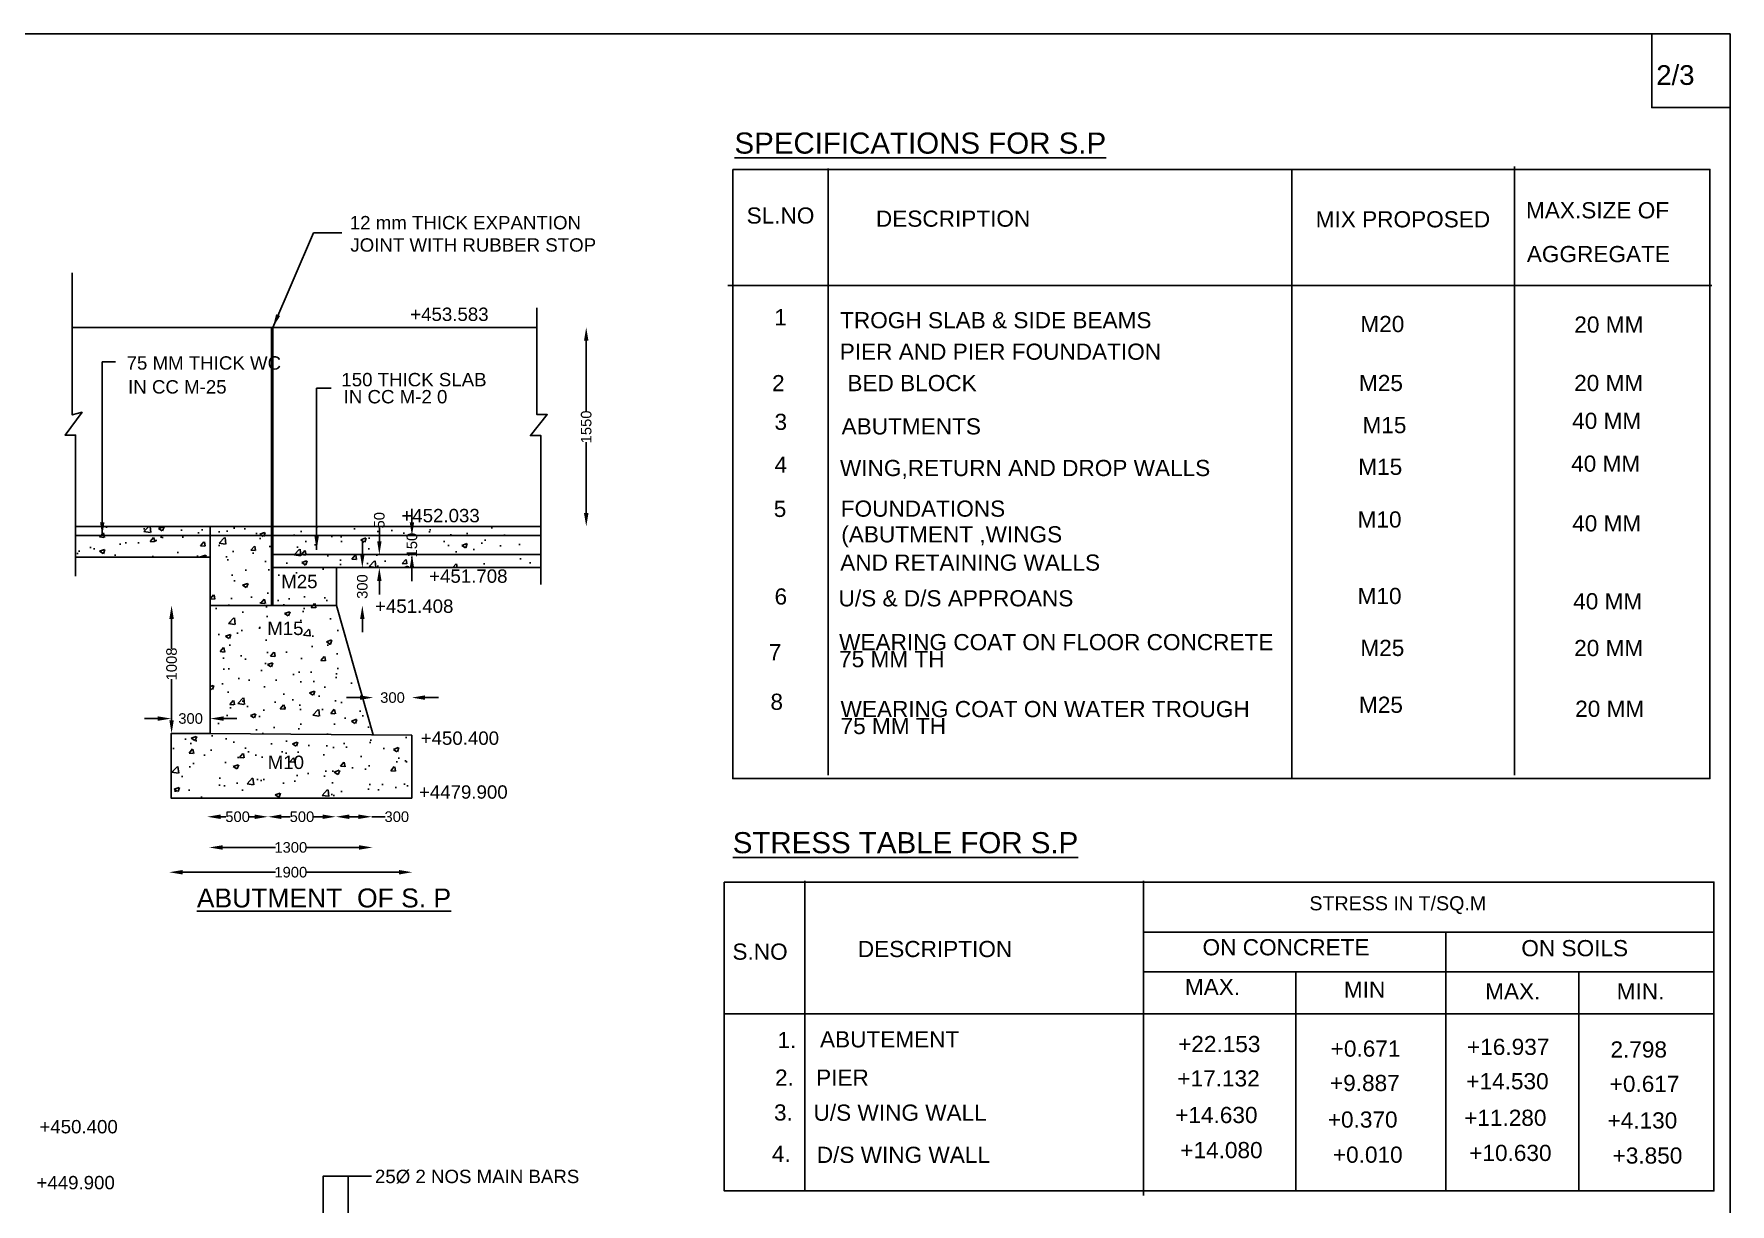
# Model space of a CAD drawing. Header units: millimetres. Extents: x 1951138 to 2209764, y 45417456 to 45610052.
# Drawn here: x 2089167 to 2209764, y 45526870 to 45610052 of the extents above; entities that cross this region are included whole.
import ezdxf

# ---------------------------------------------------------------- set-up
doc = ezdxf.new("R2010")
doc.units = ezdxf.units.MM
doc.header["$MEASUREMENT"] = 0
doc.layers.add('DRAWING', color=2, linetype='Continuous')
doc.layers.add('TEXT', color=7, linetype='Continuous')
doc.styles.get("Standard").update_dxf_attribs({"font": 'arial.ttf', "height": 750})
doc.dimstyles.get("Standard").update_dxf_attribs({"dimtxt": 750, "dimasz": 950, "dimexe": 0.18, "dimexo": 0.0625, "dimgap": 0.09, "dimtad": 0, "dimdec": 0, "dimzin": 0, "dimdsep": 46, "dimtxsty": 'Standard', "dimcen": 0.09, "dimse1": 1, "dimse2": 1, "dimadec": 0, "dimazin": 0, "dimtfac": 1, "dimtdec": 0, "dimtofl": 0, "dimtmove": 0, "dimatfit": 3, "dimfxl": 1, "dimtolj": 1, "dimtzin": 0, "dimarcsym": 0})
pattern_1 = [(50, (0, 0), (3586.30091, -313.76067), [375, -4125]), (355, (0, 0), (-693.75667, 3760.96067), [300, -3300]), (100.4514, (299, -26), (2892.5469, 3447.1977), [318.70095, -3505.71056]), (46.1842, (0, 1000), (5336.20524, -827.59507), [562.5, -6187.5]), (96.6356, (444.7, 931), (4673.3135, 4870.58935), [478.05144, -5258.565]), (351.1842, (0, 1000), (4673.3097, 4870.593), [450, -4950]), (21, (500, 750), (2984.53526, -2013.09445), [375, -4125]), (326, (500, 750), (1216.57666, 3625.75023), [300, -3300]), (71.4514, (748.7, 582.2), (4201.11314, 1612.65248), [318.70095, -3505.71056]), (37.5, (0, 0), (60.799277, 1664.46927), [0, -3260, 0, -3350, 0, -3312.5]), (7.5, (0, 0), (1315.34769, 1972.05856), [0, -1910, 0, -3185, 0, -1262.5]), (327.5, (-1115, 0), (2669.11218, -112.77436), [0, -1250, 0, -3900, 0, -5175]), (317.5, (-1615, 0), (2915.93085, 500.52491), [0, -1625, 0, -2590, 0, -3675])]

# ---------------------------------------------------------------- blocks, each defined once
blk = doc.blocks.new('*D101')
at = {"layer": 'Defpoints', "color": 0, "transparency": 16777216}
for p in [(2124927, 45589193), (2125209, 45575037), (2128436, 45575037)]:
    blk.add_point(p, dxfattribs=at)
at = {"layer": 'TEXT', "color": 0, "lineweight": -2, "transparency": 16777216}
for p, q in [((2128436, 45588243), (2128436, 45583198)), ((2128436, 45575987), (2128436, 45581032))]:
    blk.add_line(p, q, dxfattribs=at)
at = {"layer": 'TEXT', "color": 0, "transparency": 16777216}
for points in [[(2128277, 45588243), (2128594, 45588243), (2128436, 45589193)], [(2128277, 45575987), (2128594, 45575987), (2128436, 45575037)]]:
    blk.add_solid(points, dxfattribs=at)
at = {"layer": 'TEXT', "color": 0, "transparency": 16777216, "insert": (2128436, 45582115), "char_height": 750, "attachment_point": 5, "rotation": 90}
blk.add_mtext('\\A1;1550', dxfattribs=at)
blk = doc.blocks.new('*D102')
at = {"layer": 'Defpoints', "color": 0, "transparency": 16777216}
for p in [(2101697, 45569421), (2098955, 45560317), (2101697, 45560317)]:
    blk.add_point(p, dxfattribs=at)
at = {"layer": 'DRAWING', "color": 0, "lineweight": -2, "transparency": 16777216}
for p, q in [((2098955, 45568471), (2098955, 45566349)), ((2098955, 45561267), (2098955, 45564178))]:
    blk.add_line(p, q, dxfattribs=at)
at = {"layer": 'DRAWING', "color": 0, "transparency": 16777216}
for points in [[(2098797, 45568471), (2099113, 45568471), (2098955, 45569421)], [(2098797, 45561267), (2099113, 45561267), (2098955, 45560317)]]:
    blk.add_solid(points, dxfattribs=at)
at = {"layer": 'DRAWING', "color": 0, "transparency": 16777216, "insert": (2098955, 45565264), "char_height": 750, "attachment_point": 5, "rotation": 90}
blk.add_mtext('\\A1;1008', dxfattribs=at)
blk = doc.blocks.new('*D103')
at = {"layer": 'Defpoints', "color": 0, "transparency": 16777216}
for p in [(2101697, 45561383), (2098919, 45560317), (2101697, 45560317)]:
    blk.add_point(p, dxfattribs=at)
at = {"layer": 'DRAWING', "color": 0, "lineweight": -2, "transparency": 16777216}
for p, q in [((2097969, 45561383), (2097019, 45561383)), ((2102647, 45561383), (2103597, 45561383))]:
    blk.add_line(p, q, dxfattribs=at)
at = {"layer": 'DRAWING', "color": 0, "transparency": 16777216}
for points in [[(2097969, 45561541), (2097969, 45561224), (2098919, 45561383)], [(2102647, 45561541), (2102647, 45561224), (2101697, 45561383)]]:
    blk.add_solid(points, dxfattribs=at)
at = {"layer": 'DRAWING', "color": 0, "transparency": 16777216, "insert": (2100308, 45561383), "char_height": 750, "attachment_point": 5}
blk.add_mtext('\\A1;300', dxfattribs=at)
blk = doc.blocks.new('*D104')
at = {"layer": 'Defpoints', "color": 0, "transparency": 16777216}
for p in [(2116032, 45562872), (2113294, 45560221), (2116032, 45560221)]:
    blk.add_point(p, dxfattribs=at)
at = {"layer": 'DRAWING', "color": 0, "lineweight": -2, "transparency": 16777216}
for p, q in [((2112344, 45562872), (2111394, 45562872)), ((2116982, 45562872), (2117932, 45562872))]:
    blk.add_line(p, q, dxfattribs=at)
at = {"layer": 'DRAWING', "color": 0, "transparency": 16777216}
for points in [[(2112344, 45563031), (2112344, 45562714), (2113294, 45562872)], [(2116982, 45563031), (2116982, 45562714), (2116032, 45562872)]]:
    blk.add_solid(points, dxfattribs=at)
at = {"layer": 'DRAWING', "color": 0, "transparency": 16777216, "insert": (2114663, 45562872), "char_height": 750, "attachment_point": 5}
blk.add_mtext('\\A1;300', dxfattribs=at)
blk = doc.blocks.new('*D105')
at = {"layer": 'Defpoints', "color": 0, "transparency": 16777216}
for p in [(2101487, 45554334), (2105809, 45554403), (2105809, 45554334)]:
    blk.add_point(p, dxfattribs=at)
at = {"layer": 'DRAWING', "color": 0, "lineweight": -2, "transparency": 16777216}
for p, q in [((2102437, 45554403), (2102821, 45554403)), ((2104859, 45554403), (2104475, 45554403))]:
    blk.add_line(p, q, dxfattribs=at)
at = {"layer": 'DRAWING', "color": 0, "transparency": 16777216}
for points in [[(2102437, 45554562), (2102437, 45554245), (2101487, 45554403)], [(2104859, 45554562), (2104859, 45554245), (2105809, 45554403)]]:
    blk.add_solid(points, dxfattribs=at)
at = {"layer": 'DRAWING', "color": 0, "transparency": 16777216, "insert": (2103648, 45554403), "char_height": 750, "attachment_point": 5}
blk.add_mtext('\\A1;500', dxfattribs=at)
blk = doc.blocks.new('*D106')
at = {"layer": 'Defpoints', "color": 0, "transparency": 16777216}
for p in [(2105809, 45554403), (2110638, 45554403), (2110638, 45554403)]:
    blk.add_point(p, dxfattribs=at)
at = {"layer": 'DRAWING', "color": 0, "lineweight": -2, "transparency": 16777216}
for p, q in [((2106759, 45554403), (2107396, 45554403)), ((2109688, 45554403), (2109051, 45554403))]:
    blk.add_line(p, q, dxfattribs=at)
at = {"layer": 'DRAWING', "color": 0, "transparency": 16777216}
for points in [[(2106759, 45554562), (2106759, 45554245), (2105809, 45554403)], [(2109688, 45554562), (2109688, 45554245), (2110638, 45554403)]]:
    blk.add_solid(points, dxfattribs=at)
at = {"layer": 'DRAWING', "color": 0, "transparency": 16777216, "insert": (2108224, 45554403), "char_height": 750, "attachment_point": 5}
blk.add_mtext('\\A1;500', dxfattribs=at)
blk = doc.blocks.new('*D107')
at = {"layer": 'Defpoints', "color": 0, "transparency": 16777216}
for p in [(2110638, 45554403), (2113190, 45554403), (2113190, 45554403)]:
    blk.add_point(p, dxfattribs=at)
at = {"layer": 'DRAWING', "color": 0, "lineweight": -2, "transparency": 16777216}
for p, q in [((2111588, 45554403), (2112240, 45554403)), ((2113190, 45554403), (2114140, 45554403))]:
    blk.add_line(p, q, dxfattribs=at)
at = {"layer": 'DRAWING', "color": 0, "transparency": 16777216}
for points in [[(2111588, 45554562), (2111588, 45554245), (2110638, 45554403)], [(2112240, 45554562), (2112240, 45554245), (2113190, 45554403)]]:
    blk.add_solid(points, dxfattribs=at)
at = {"layer": 'DRAWING', "color": 0, "transparency": 16777216, "insert": (2114967, 45554403), "char_height": 750, "attachment_point": 5}
blk.add_mtext('\\A1;300', dxfattribs=at)
blk = doc.blocks.new('*D108')
at = {"layer": 'Defpoints', "color": 0, "transparency": 16777216}
for p in [(2101625, 45552404), (2113236, 45552404), (2113236, 45552221)]:
    blk.add_point(p, dxfattribs=at)
at = {"layer": 'DRAWING', "color": 0, "lineweight": -2, "transparency": 16777216}
for p, q in [((2102575, 45552221), (2106347, 45552221)), ((2112286, 45552221), (2108514, 45552221))]:
    blk.add_line(p, q, dxfattribs=at)
at = {"layer": 'DRAWING', "color": 0, "transparency": 16777216}
for points in [[(2102575, 45552379), (2102575, 45552062), (2101625, 45552221)], [(2112286, 45552379), (2112286, 45552062), (2113236, 45552221)]]:
    blk.add_solid(points, dxfattribs=at)
at = {"layer": 'DRAWING', "color": 0, "transparency": 16777216, "insert": (2107430, 45552221), "char_height": 750, "attachment_point": 5}
blk.add_mtext('\\A1;1300', dxfattribs=at)
blk = doc.blocks.new('*D109')
at = {"layer": 'Defpoints', "color": 0, "transparency": 16777216}
for p in [(2098789, 45550459), (2116073, 45550459), (2116073, 45550459)]:
    blk.add_point(p, dxfattribs=at)
at = {"layer": 'TEXT', "color": 0, "lineweight": -2, "transparency": 16777216}
for p, q in [((2099739, 45550459), (2106348, 45550459)), ((2115123, 45550459), (2108515, 45550459))]:
    blk.add_line(p, q, dxfattribs=at)
at = {"layer": 'TEXT', "color": 0, "transparency": 16777216}
for points in [[(2099739, 45550617), (2099739, 45550300), (2098789, 45550459)], [(2115123, 45550617), (2115123, 45550300), (2116073, 45550459)]]:
    blk.add_solid(points, dxfattribs=at)
at = {"layer": 'TEXT', "color": 0, "transparency": 16777216, "insert": (2107431, 45550459), "char_height": 750, "attachment_point": 5}
blk.add_mtext('\\A1;1900', dxfattribs=at)
blk = doc.blocks.new('*D114')
at = {"layer": 'Defpoints', "color": 0, "transparency": 16777216}
for p in [(2110687, 45572112), (2112517, 45572112), (2110687, 45569421)]:
    blk.add_point(p, dxfattribs=at)
at = {"layer": 'TEXT', "color": 0, "lineweight": -2, "transparency": 16777216}
for p, q in [((2112517, 45573062), (2112517, 45574012)), ((2112517, 45568471), (2112517, 45567521))]:
    blk.add_line(p, q, dxfattribs=at)
at = {"layer": 'TEXT', "color": 0, "transparency": 16777216}
for points in [[(2112359, 45573062), (2112675, 45573062), (2112517, 45572112)], [(2112359, 45568471), (2112675, 45568471), (2112517, 45569421)]]:
    blk.add_solid(points, dxfattribs=at)
at = {"layer": 'TEXT', "color": 0, "transparency": 16777216, "insert": (2112517, 45570766), "char_height": 750, "attachment_point": 5, "rotation": 90}
blk.add_mtext('\\A1;300', dxfattribs=at)
blk = doc.blocks.new('*D115')
at = {"layer": 'Defpoints', "color": 0, "transparency": 16777216}
for p in [(2113726, 45573043), (2113983, 45573043), (2113983, 45572112)]:
    blk.add_point(p, dxfattribs=at)
at = {"layer": 'TEXT', "color": 0, "lineweight": -2, "transparency": 16777216}
for p, q in [((2113726, 45573993), (2113726, 45574943)), ((2113726, 45571162), (2113726, 45570212))]:
    blk.add_line(p, q, dxfattribs=at)
at = {"layer": 'TEXT', "color": 0, "transparency": 16777216}
for points in [[(2113568, 45573993), (2113885, 45573993), (2113726, 45573043)], [(2113568, 45571162), (2113885, 45571162), (2113726, 45572112)]]:
    blk.add_solid(points, dxfattribs=at)
at = {"layer": 'TEXT', "color": 0, "transparency": 16777216, "insert": (2113726, 45575479), "char_height": 750, "attachment_point": 5, "rotation": 90}
blk.add_mtext('\\A1;50', dxfattribs=at)
blk = doc.blocks.new('*D116')
at = {"layer": 'Defpoints', "color": 0, "transparency": 16777216}
for p in [(2116045, 45574389), (2117113, 45574389), (2117113, 45573043)]:
    blk.add_point(p, dxfattribs=at)
at = {"layer": 'TEXT', "color": 0, "lineweight": -2, "transparency": 16777216}
for p, q in [((2116045, 45575339), (2116045, 45576289)), ((2116045, 45572093), (2116045, 45571143))]:
    blk.add_line(p, q, dxfattribs=at)
at = {"layer": 'TEXT', "color": 0, "transparency": 16777216}
for points in [[(2115887, 45575339), (2116203, 45575339), (2116045, 45574389)], [(2115887, 45572093), (2116203, 45572093), (2116045, 45573043)]]:
    blk.add_solid(points, dxfattribs=at)
at = {"layer": 'TEXT', "color": 0, "transparency": 16777216, "insert": (2116045, 45573716), "char_height": 750, "attachment_point": 5, "rotation": 90}
blk.add_mtext('\\A1;150', dxfattribs=at)

msp = doc.modelspace()

# ---------------------------------------------------------------- hatches: boundary and pattern name
at = {"layer": 'DRAWING'}
h = msp.add_hatch(dxfattribs=at)
h.set_pattern_fill('AR-CONC', color=0, scale=500, style=0)
h.set_pattern_definition(pattern_1)
h.paths.add_polyline_path([(2110686.9, 45572112.3), (2106155, 45572112.3), (2106155, 45569420.6), (2110686.9, 45569420.6)])
h.paths.add_polyline_path([(2106068.4, 45574389.1), (2101697.3, 45574389.1), (2101697.3, 45572863.4), (2101697.3, 45569420.6), (2106068.4, 45569420.6)])
h.paths.add_polyline_path([(2106068.4, 45575036.7), (2101697.3, 45575036.7), (2101697.3, 45574389.1), (2106068.4, 45574389.1)])
h.paths.add_polyline_path([(2101697.3, 45575036.7), (2092132.2, 45575036.7), (2092132.2, 45574389.1), (2101697.3, 45574389.1)])
h.paths.add_polyline_path([(2101697.3, 45574389.1), (2092132.2, 45574389.1), (2092132.2, 45572863.4), (2101697.3, 45572863.4)])
h = msp.add_hatch(dxfattribs=at)
h.set_pattern_fill('AR-CONC', color=0, scale=500, style=0)
h.set_pattern_definition(pattern_1)
h.paths.add_polyline_path([(2125209.3, 45573042.9), (2106155, 45573042.9), (2106155, 45572112.3), (2110686.9, 45572112.3), (2125209.3, 45572112.3)])
h.paths.add_polyline_path([(2125209.3, 45574389.1), (2106155, 45574389.1), (2106155, 45573042.9), (2125209.3, 45573042.9)])
h.paths.add_polyline_path([(2125209.3, 45575036.7), (2106155, 45575036.7), (2106155, 45574389.1), (2125209.3, 45574389.1)])
h = msp.add_hatch(dxfattribs=at)
h.set_pattern_fill('AR-CONC', color=0, scale=500, style=0)
h.set_pattern_definition(pattern_1)
h.paths.add_polyline_path([(2110686.9, 45569420.6), (2101697.3, 45569420.6), (2101697.3, 45560316.6), (2113294.5, 45560221.2)])
h.paths.add_polyline_path([(2110686.9, 45569420.6), (2110686.9, 45572112.3), (2106155, 45572112.3), (2106155, 45569420.6)])
h.paths.add_polyline_path([(2105508.2, 45567062.3), (2108575, 45567062.3), (2108575, 45568517.5), (2105508.2, 45568517.5)], flags=24)
h.paths.add_polyline_path([(2106508, 45570392.3), (2109574.8, 45570392.3), (2109574.8, 45571847.4), (2106508, 45571847.4)], flags=24)
h = msp.add_hatch(dxfattribs=at)
h.set_pattern_fill('AR-CONC', color=0, scale=500, style=0)
h.set_pattern_definition(pattern_1)
h.paths.add_polyline_path([(2113294.5, 45560221.2), (2110686.9, 45569420.6), (2101697.3, 45569420.6), (2101697.3, 45560316.6)])
h.paths.add_polyline_path([(2116031.6, 45555734.4), (2116031.6, 45560198.6), (2101697.3, 45560316.6), (2098918.9, 45560316.6), (2098918.9, 45555734.4)])
h = msp.add_hatch(dxfattribs=at)
h.set_pattern_fill('AR-CONC', color=0, scale=500, style=0)
h.set_pattern_definition(pattern_1)
h.paths.add_polyline_path([(2101697.3, 45560316.6), (2098918.9, 45560316.6), (2098918.9, 45555734.4), (2116031.6, 45555734.4), (2116031.6, 45560198.6)])
h.paths.add_polyline_path([(2105547.1, 45557539.5), (2108613.9, 45557539.5), (2108613.9, 45558994.7), (2105547.1, 45558994.7)], flags=24)

# ---------------------------------------------------------------- linework, layer by layer
at = {"layer": 'DRAWING', "color": 0}
msp.add_lwpolyline([(1951138, 45610051.6), (2209764.3, 45610051.6), (2209764.3, 45417455.8), (1951138, 45417455.8)], close=True, dxfattribs=at)
for points in [[(2091890.8, 45593071.8), (2091890.8, 45582963.5), (2092595.5, 45583154.4), (2091385, 45581539.4), (2092132.2, 45581539.4), (2092132.2, 45571511.7)], [(2124927.5, 45590589.6), (2124927.5, 45582993.7), (2125667.6, 45582993.7), (2124464, 45581499.5), (2125209.3, 45581499.5), (2125209.3, 45570908.6)], [(2091890.8, 45589193.3), (2124927.5, 45589193.3)], [(2106068.4, 45569420.6), (2106068.4, 45589193.3)], [(2106155, 45569420.6), (2106155, 45589193.3)], [(2092132.2, 45575036.7), (2125209.3, 45575036.7)], [(2092132.2, 45572863.4), (2101697.3, 45572863.4), (2101697.3, 45575036.7)], [(2092132.2, 45574389.1), (2125209.3, 45574389.1)], [(2101697.3, 45572863.4), (2101697.3, 45560316.6), (2098918.9, 45560316.6), (2098918.9, 45555734.4), (2116031.6, 45555734.4), (2116031.6, 45560198.6), (2101697.3, 45560316.6)], [(2106155, 45573042.9), (2125209.3, 45573042.9)], [(2110686.9, 45569420.6), (2110686.9, 45572112.3), (2106155, 45572112.3)], [(2110686.9, 45572112.3), (2125209.3, 45572112.3)], [(2113294.5, 45560221.2), (2110686.9, 45569420.6), (2101697.3, 45569420.6)], [(2113166.1, 45528851.2), (2109731.4, 45528851.2), (2109731.4, 45507820.6), (2111520.6, 45507820.6), (2111520.6, 45528851.2)]]:
    msp.add_lwpolyline(points, dxfattribs=at)
at = {"layer": 'TEXT'}
msp.add_lwpolyline([(2209764.3, 45610051.6), (2204193, 45610051.6), (2204193, 45604811.5), (2209764.3, 45604811.5)], close=True, dxfattribs=at)
at = {"layer": 'TEXT', "color": 0}
for points in [[(2138849.2, 45600424), (2208332.2, 45600424), (2208332.2, 45557118.9), (2138849.2, 45557118.9)], [(2138245.7, 45549762.8), (2208611.5, 45549762.8), (2208611.5, 45527800.8), (2138245.7, 45527800.8)]]:
    msp.add_lwpolyline(points, close=True, dxfattribs=at)
for points in [[(2145645.2, 45600484.4), (2145645.2, 45557358.5)], [(2178613.8, 45557141.3), (2178613.8, 45600349)], [(2194428.6, 45600633.5), (2194428.6, 45557365)], [(2138493, 45592180.1), (2208474.6, 45592180.1)], [(2143980.7, 45549839.7), (2143980.7, 45527888.1)], [(2168050.6, 45549839.7), (2168050.6, 45527484.6)], [(2168050.6, 45546207.2), (2208611.5, 45546207.2)], [(2189561.8, 45546207.2), (2189561.8, 45527800.8)], [(2168050.6, 45543382.6), (2208611.5, 45543382.6)], [(2178899.9, 45543382.6), (2178899.9, 45527800.8)], [(2199012, 45543382.6), (2199012, 45527800.8)], [(2138245.7, 45540397.3), (2208611.5, 45540397.3)]]:
    msp.add_lwpolyline(points, dxfattribs=at)

# ---------------------------------------------------------------- texts
at = {"layer": 'DRAWING', "color": 0}
for s, p in [('+451.408', (2113420.5, 45568897.6)), ('M15', (2105750.7, 45567321.1)), ('+450.400', (2116666, 45559516.8)), ('M10', (2105789.6, 45557798.3)), ('+4479.900', (2116541, 45555687.4))]:
    msp.add_text(s, height=950, dxfattribs=at).set_placement(p)
at = {"layer": 'TEXT', "color": 0}
for s, height, p in [('2/3', 1400, (2204516.8, 45606428)), ('%%USPECIFICATIONS FOR S.P', 1500, (2138977.3, 45601542.5)), ('MAX.SIZE OF ', 1150, (2195254.6, 45596942.4)), ('12 mm THICK EXPANTION ', 950, (2111622.4, 45596159.6)), ('SL.NO', 1150, (2139839, 45596568.4)), ('DESCRIPTION ', 1150, (2149031.6, 45596345.5)), ('MIX PROPOSED ', 1150, (2180300.5, 45596300.6)), ('JOINT WITH RUBBER STOP', 950, (2111665.8, 45594573.7)), ('AGGREGATE ', 1150, (2195312.5, 45593828.3)), ('+453.583', 950, (2115921.5, 45589648.8)), ('1', 1150, (2141803.4, 45589337.6)), ('TROGH SLAB & SIDE BEAMS ', 1150, (2146486.6, 45589129.1)), ('M20', 1150, (2183478.9, 45588855.4)), ('20 MM', 1150, (2198689.7, 45588817.7)), ('75 MM THICK WC ', 950, (2095754.9, 45586186.5)), ('PIER AND PIER FOUNDATION ', 1150, (2146458.6, 45586889.2)), ('150 THICK SLAB ', 950, (2111025.9, 45585002.5)), ('IN CC M-25', 950, (2095863.4, 45584488.9)), ('IN CC M-2 0', 950, (2111190.6, 45583789.8)), ('2', 1150, (2141649.1, 45584652.8)), ('BED BLOCK ', 1150, (2147003.2, 45584656.6)), ('M25', 1150, (2183379, 45584664.1)), ('20 MM', 1150, (2198677.5, 45584663.4)), ('3', 1150, (2141822.7, 45581901.9)), ('ABUTMENTS ', 1150, (2146593.5, 45581580.1)), ('M15', 1150, (2183628.7, 45581670.2)), ('40 MM', 1150, (2198535.8, 45581974.7)), ('4', 1150, (2141827, 45578857.2)), ('M15', 1150, (2183329, 45578705.2)), ('40 MM', 1150, (2198465, 45578932.2)), ('WING,RETURN AND DROP WALLS ', 1150, (2146476.4, 45578620.6)), ('+452.033', 950, (2115293.7, 45575337)), ('5', 1150, (2141768.2, 45575714.7)), ('FOUNDATIONS ', 1150, (2146534.3, 45575731.9)), ('(ABUTMENT ,WINGS ', 1150, (2146570.9, 45573905.3)), ('M10', 1150, (2183279, 45574962.9)), ('40 MM', 1150, (2198535.8, 45574686.8)), ('AND RETAINING WALLS ', 1150, (2146497.7, 45571896)), ('M25', 950, (2106750.5, 45570651)), ('+451.708', 950, (2117267.1, 45571036)), ('6', 1150, (2141827, 45569488.3)), ('U/S & D/S APPROANS ', 1150, (2146378, 45569358.1)), ('M10', 1150, (2183279, 45569524.1)), ('40 MM', 1150, (2198607.9, 45569147.2)), ('7', 1150, (2141415.6, 45565523.6)), ('WEARING COAT ON FLOOR CONCRETE ', 1150, (2146415.5, 45566240.7)), ('M25', 1150, (2183478.8, 45565831.7)), ('20 MM', 1150, (2198678.7, 45565821.6)), ('75 MM TH ', 1150, (2146415.5, 45565035.9)), ('8', 1150, (2141533.1, 45562000.6)), ('M25', 1150, (2183378.9, 45561790)), ('WEARING COAT ON WATER TROUGH', 1150, (2146520, 45561483.5)), ('20 MM', 1150, (2198749.5, 45561505.5)), ('75 MM TH ', 1150, (2146520, 45560278.7)), ('%%USTRESS TABLE FOR S.P', 1500, (2138852.9, 45551810.9)), ('%%UABUTMENT  OF S. P', 1346.254, (2100753.6, 45547956.6)), ('STRESS IN T/SQ.M', 1000, (2179854.2, 45547751.4)), ('S.NO ', 1150, (2138830.3, 45544239.8)), ('DESCRIPTION ', 1150, (2147746, 45544428)), ('ON CONCRETE ', 1150, (2172257, 45544551.9)), ('ON SOILS ', 1150, (2194922.9, 45544489.2)), ('MAX.', 1150, (2171001.3, 45541728.9)), ('MIN', 1150, (2182302.8, 45541540.7)), ('MAX.', 1150, (2192348.7, 45541415.2)), ('MIN.', 1150, (2201703.9, 45541415.2)), ('1.', 1150, (2142034.1, 45537958.8)), ('ABUTEMENT ', 1150, (2145056.7, 45538008.3)), ('+22.153', 1150, (2170519.5, 45537672.9)), ('+0.671', 1150, (2181369.9, 45537348.2)), ('+16.937', 1150, (2191063.8, 45537473.2)), ('2.798', 1150, (2201258.1, 45537285.7)), ('2.', 1150, (2141861.5, 45535287.8)), ('PIER ', 1150, (2144780.6, 45535286.2)), ('+17.132', 1150, (2170467.8, 45535228.3)), ('+9.887', 1150, (2181318.2, 45534903.6)), ('+14.530', 1150, (2191012.1, 45535028.6)), ('+0.617', 1150, (2201206.4, 45534841.1)), ('U/S WING WALL ', 1150, (2144596.5, 45532793.9)), ('+450.400', 950, (2089557.1, 45531896.9)), ('3.', 1150, (2141786.4, 45532807.6)), ('+14.630', 1150, (2170312.7, 45532628.8)), ('+0.370', 1150, (2181163.1, 45532304.1)), ('+11.280', 1150, (2190857, 45532429.1)), ('+4.130', 1150, (2201051.3, 45532241.6)), ('4.', 1150, (2141635.8, 45529861)), ('D/S WING WALL ', 1150, (2144826.6, 45529795.9)), ('+14.080', 1150, (2170674.6, 45530132.5)), ('+0.010', 1150, (2181525, 45529807.9)), ('+10.630', 1150, (2191218.9, 45529932.8)), ('+3.850', 1150, (2201413.2, 45529745.4)), ('25Ø 2 NOS MAIN BARS ', 950, (2113415.2, 45528359.1)), ('+449.900', 950, (2089347.6, 45527919.6))]:
    msp.add_text(s, height=height, dxfattribs=at).set_placement(p)

# ---------------------------------------------------------------- dimensions: what is measured, and where the dimension line sits
at = {"layer": 'DRAWING', "color": 0}
dim = msp.add_linear_dim(base=(2098955, 45560316.6), p1=(2101697.3, 45569420.6), p2=(2101697.3, 45560316.6), angle=90, text='1008', dimstyle='Standard', dxfattribs=at)
dim.commit()
dim.dimension.update_dxf_attribs({"geometry": '*D102', "text_midpoint": (2098955, 45565263.8), "dimtype": 160})
for base, p1, p2, picture, middle in [((2116031.6, 45562872.4), (2113294.5, 45560221.2), (2116031.6, 45560221.2), '*D104', (2114663, 45562872.4)), ((2101697.3, 45561382.6), (2098918.9, 45560316.6), (2101697.3, 45560316.6), '*D103', (2100308.1, 45561382.6))]:
    dim = msp.add_linear_dim(base=base, p1=p1, p2=p2, text='300', dimstyle='Standard', dxfattribs=at)
    dim.commit()
    dim.dimension.update_dxf_attribs({"geometry": picture, "text_midpoint": middle, "dimtype": 160})
for base, p1, p2, text, picture, middle in [((2105809.3, 45554403.2), (2101486.6, 45554334.3), (2105809.3, 45554334.3), '500', '*D105', (2103648, 45554403.2)), ((2110637.8, 45554403.2), (2105809.3, 45554403.2), (2110637.8, 45554403.2), '500', '*D106', (2108223.5, 45554403.2)), ((2113190, 45554403.2), (2110637.8, 45554403.2), (2113190, 45554403.2), '300', '*D107', (2114967.1, 45554403.2)), ((2113236, 45552220.7), (2101624.6, 45552404.5), (2113236, 45552404.5), '1300', '*D108', (2107430.3, 45552220.7))]:
    dim = msp.add_linear_dim(base=base, p1=p1, p2=p2, text=text, dimstyle='Standard', dxfattribs=at)
    dim.commit()
    dim.dimension.update_dxf_attribs({"geometry": picture, "text_midpoint": middle})
at = {"layer": 'TEXT', "color": 0}
for base, p1, p2, text, picture, middle in [((2128435.7, 45575036.7), (2124927.5, 45589193.3), (2125209.3, 45575036.7), '1550', '*D101', (2128435.7, 45582115)), ((2113726.4, 45573042.9), (2113983.3, 45572112.3), (2113983.3, 45573042.9), '50', '*D115', (2113726.4, 45575478.9))]:
    dim = msp.add_linear_dim(base=base, p1=p1, p2=p2, angle=90, text=text, dimstyle='Standard', dxfattribs=at)
    dim.commit()
    dim.dimension.update_dxf_attribs({"geometry": picture, "text_midpoint": middle})
for base, p1, p2, text, picture, middle in [((2116045, 45574389.1), (2117112.8, 45573042.9), (2117112.8, 45574389.1), '150', '*D116', (2116045, 45573716)), ((2112517.1, 45572112.3), (2110686.9, 45569420.6), (2110686.9, 45572112.3), '300', '*D114', (2112517.1, 45570766.4))]:
    dim = msp.add_linear_dim(base=base, p1=p1, p2=p2, angle=90, text=text, dimstyle='Standard', dxfattribs=at)
    dim.commit()
    dim.dimension.update_dxf_attribs({"geometry": picture, "text_midpoint": middle, "dimtype": 160})
dim = msp.add_linear_dim(base=(2116073, 45550458.7), p1=(2098789.2, 45550458.7), p2=(2116073, 45550458.7), text='1900', dimstyle='Standard', dxfattribs=at)
dim.commit()
dim.dimension.update_dxf_attribs({"geometry": '*D109', "text_midpoint": (2107431.1, 45550458.7)})

# ---------------------------------------------------------------- leaders
for points in [[(2106155, 45589193.3), (2109048.4, 45595917.6), (2111069.6, 45595917.6)], [(2094024.3, 45574389.1), (2094024.3, 45586732.3), (2094960.6, 45586732.3)], [(2109268.8, 45573388.5), (2109268.8, 45584860.7), (2110302.6, 45584860.7)]]:
    msp.add_leader(points, dimstyle='Standard', override={"dimgap": 0.09, "dimtad": 0}, dxfattribs=at)

doc.saveas('drawing.dxf')
